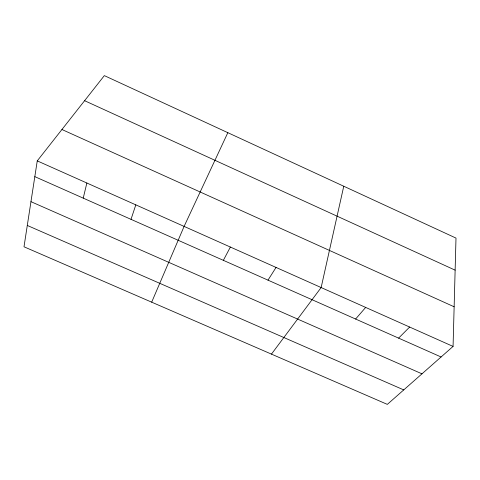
<?xml version="1.0" encoding="UTF-8"?>
<svg xmlns="http://www.w3.org/2000/svg" width="480" height="480" viewBox="0 0 480 480"><rect width="100%" height="100%" fill="white"/><g stroke="black" fill="none" stroke-linecap="round" stroke-linejoin="round"><path stroke-width="0.72" d="M453.066 346.416L456 238.092L104.334 75.618L37.254 160.878L24 246.786L387.33 404.382L453.066 346.416L37.254 160.878M343.758 186.234L321.144 287.55L271.452 354.12M83.232 198.132L86.862 183.018M131.01 219.342L135.81 204.858M151.686 302.166L184.104 226.404L227.832 132.678M223.362 260.334L230.37 247.05M267.99 280.146L276.048 267.432M355.602 319.038L365.67 307.422M398.604 338.13L409.644 327.042M27.294 225.45L403.752 389.904M30.96 201.672L421.974 373.83M34.818 176.64L441.084 356.982M61.932 129.51L454.14 306.78M84.6 100.698L455.13 270.15"/></g></svg>
